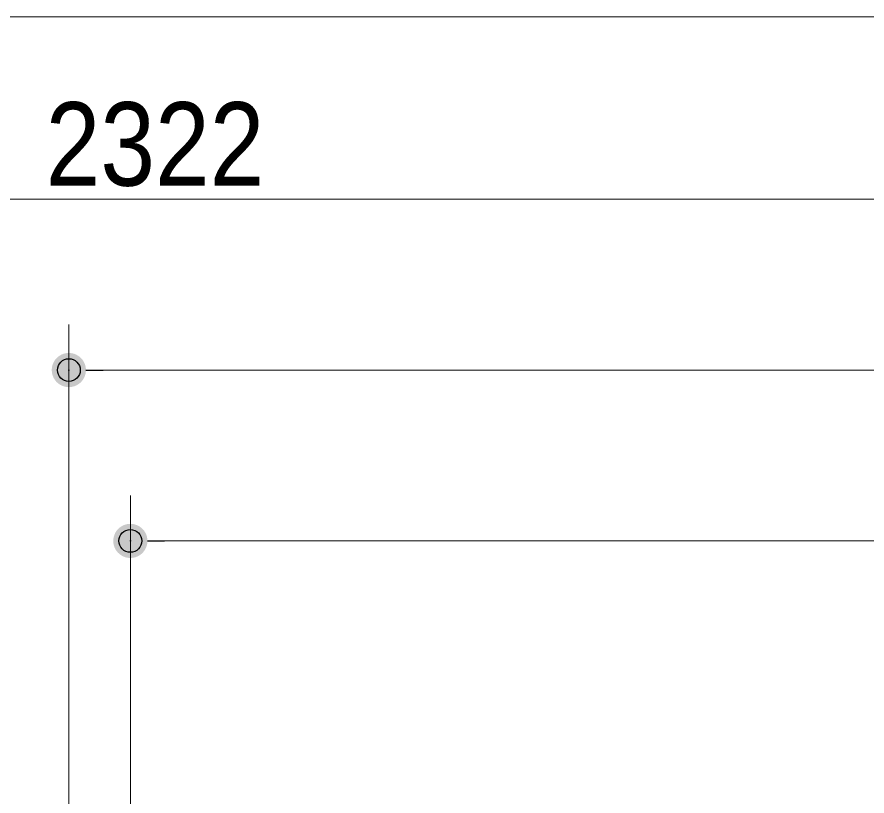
# Model space of a CAD drawing. Units: millimetres, scale not verified. Extents: x -6062 to 6062, y -3045 to 3045.
# Drawn here: x -1930.4 to -1557.3, y 240 to 582 of the extents above; entities that cross this region are included whole.
import ezdxf
from ezdxf.enums import TextEntityAlignment as Align

# ---------------------------------------------------------------- set-up
doc = ezdxf.new("R2010")
doc.units = ezdxf.units.MM
doc.header["$LTSCALE"] = 20
doc.header["$PDMODE"] = 32
doc.header["$PDSIZE"] = 10
doc.layers.add('0-2_2寸法-1', color=7, linetype='Continuous', lineweight=15)
doc.layers.add('0-3_0', color=7, linetype='Continuous', lineweight=25)
doc.layers.add('0-4_Defpoints', color=7, linetype='Continuous')
doc.styles.add('ＭＳ Ｐゴシック', font='')
doc.styles.get('ＭＳ Ｐゴシック').set_extended_font_data('MS PGothic')

# ---------------------------------------------------------------- blocks, each defined once
blk = doc.blocks.new('_Dot')
at = {"layer": '0-3_0'}
blk.add_line((-10, 0), (-20, 0), dxfattribs=at)
for points in [[(0, 0), (-1.87, 9.82), (-0.63, 9.98)], [(0, 0), (-0.63, 9.98), (0.63, 9.98)], [(0, 0), (0.63, 9.98), (1.87, 9.82)], [(0, 0), (-8.76, 4.82), (-8.09, 5.88)], [(0, 0), (-8.09, 5.88), (-7.29, 6.85)], [(0, 0), (-7.29, 6.85), (-6.37, 7.71)], [(0, 0), (-6.37, 7.71), (-5.36, 8.44)], [(0, 0), (-5.36, 8.44), (-4.26, 9.05)], [(0, 0), (-4.26, 9.05), (-3.09, 9.51)], [(0, 0), (-3.09, 9.51), (-1.87, 9.82)], [(0, 0), (1.87, 9.82), (3.09, 9.51)], [(0, 0), (3.09, 9.51), (4.26, 9.05)], [(0, 0), (4.26, 9.05), (5.36, 8.44)], [(0, 0), (5.36, 8.44), (6.37, 7.71)], [(0, 0), (6.37, 7.71), (7.29, 6.85)], [(0, 0), (7.29, 6.85), (8.09, 5.88)], [(0, 0), (8.09, 5.88), (8.76, 4.82)], [(0, 0), (-10, 0), (-9.92, 1.25)], [(0, 0), (-9.92, -1.25), (-10, 0)], [(0, 0), (-9.92, 1.25), (-9.69, 2.49)], [(0, 0), (-9.69, -2.49), (-9.92, -1.25)], [(0, 0), (-9.69, 2.49), (-9.3, 3.68)], [(0, 0), (-9.3, -3.68), (-9.69, -2.49)], [(0, 0), (-9.3, 3.68), (-8.76, 4.82)], [(0, 0), (-8.76, -4.82), (-9.3, -3.68)], [(0, 0), (-8.09, -5.88), (-8.76, -4.82)], [(0, 0), (-7.29, -6.85), (-8.09, -5.88)], [(0, 0), (-6.37, -7.71), (-7.29, -6.85)], [(0, 0), (-5.36, -8.44), (-6.37, -7.71)], [(0, 0), (-4.26, -9.05), (-5.36, -8.44)], [(0, 0), (-3.09, -9.51), (-4.26, -9.05)], [(0, 0), (-1.87, -9.82), (-3.09, -9.51)], [(0, 0), (-0.63, -9.98), (-1.87, -9.82)], [(0, 0), (0.63, -9.98), (-0.63, -9.98)], [(0, 0), (8.76, 4.82), (9.3, 3.68)], [(0, 0), (9.3, 3.68), (9.69, 2.49)], [(0, 0), (9.69, 2.49), (9.92, 1.25)], [(0, 0), (9.92, 1.25), (10, 0)], [(0, 0), (1.87, -9.82), (0.63, -9.98)], [(0, 0), (3.09, -9.51), (1.87, -9.82)], [(0, 0), (4.26, -9.05), (3.09, -9.51)], [(0, 0), (5.36, -8.44), (4.26, -9.05)], [(0, 0), (6.37, -7.71), (5.36, -8.44)], [(0, 0), (7.29, -6.85), (6.37, -7.71)], [(0, 0), (8.09, -5.88), (7.29, -6.85)], [(0, 0), (8.76, -4.82), (8.09, -5.88)], [(0, 0), (9.3, -3.68), (8.76, -4.82)], [(0, 0), (9.69, -2.49), (9.3, -3.68)], [(0, 0), (9.92, -1.25), (9.69, -2.49)], [(0, 0), (10, 0), (9.92, -1.25)]]:
    blk.add_solid(points, dxfattribs=at)

msp = doc.modelspace()

# ---------------------------------------------------------------- linework, layer by layer
at = {"layer": '0-2_2寸法-1'}
for p, q in [((-5339.59, 582), (-722.6, 582)), ((-722.6, 502), (-3014.59, 502)), ((-1907.6, 151.5), (-1907.6, 447)), ((-722.6, 427), (-1892.59, 427)), ((-1880.6, 197), (-1880.6, 372)), ((-722.6, 352), (-1865.59, 352))]:
    msp.add_line(p, q, dxfattribs=at)
at = {"layer": '0-4_Defpoints'}
for p in [(-1907.6, 427), (-1880.6, 352)]:
    msp.add_point(p, dxfattribs=at)

# ---------------------------------------------------------------- block references
at = {"layer": '0-2_2寸法-1', "xscale": 0.7503418, "yscale": 0.7503418, "rotation": 180}
for p in [(-1907.6, 427), (-1880.6, 352)]:
    msp.add_blockref('_Dot', p, dxfattribs=at)

# ---------------------------------------------------------------- texts
at = {"layer": '0-2_2寸法-1', "style": 'ＭＳ Ｐゴシック', "width": 0.9}
msp.add_text('2322', height=36.66, dxfattribs=at).set_placement((-1917.78, 496.94), align=Align.BOTTOM_LEFT)

doc.saveas('drawing.dxf')
